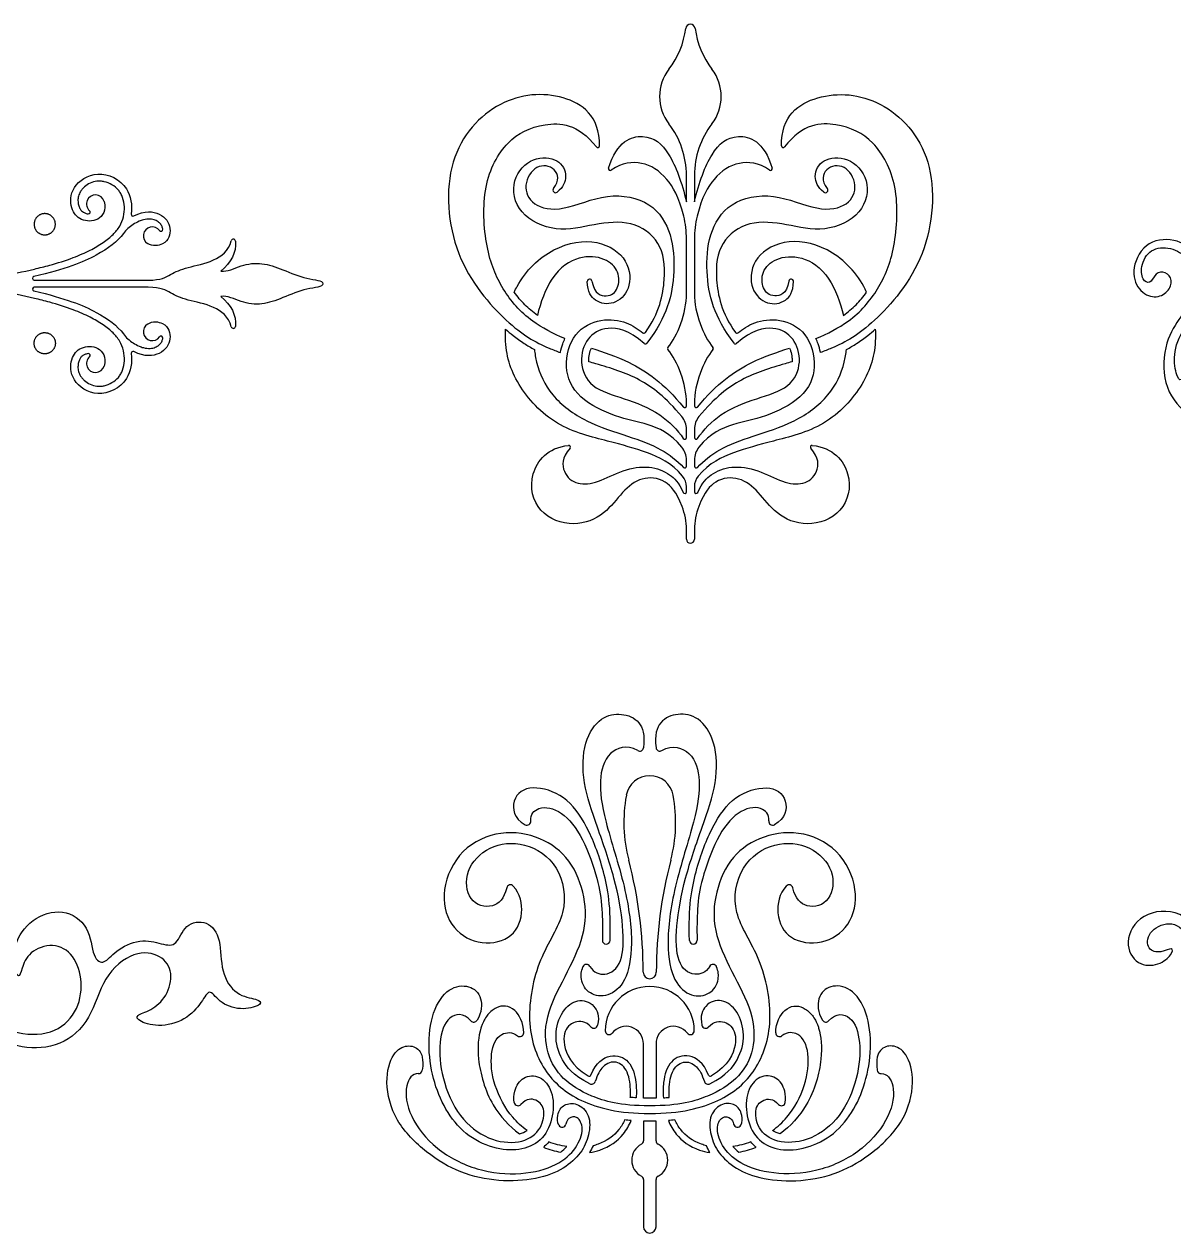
# Model space of a CAD drawing. Extents: x -103 to 101, y -110 to 99.
# Drawn here: x -6.83 to 36.01, y 4.17 to 49.3 of the extents above; entities that cross this region are included whole.
import ezdxf

# ---------------------------------------------------------------- set-up
doc = ezdxf.new("R2010")
doc.units = 0
doc.header["$MEASUREMENT"] = 0
doc.layers.add('LAYER_03', color=5, linetype='CONTINUOUS')

msp = doc.modelspace()

# ---------------------------------------------------------------- linework, layer by layer
at = {"layer": 'LAYER_03'}
for p, q in [((17.849, 42.679), (17.849, 43.672)), ((18.147, 43.672), (18.147, 42.679)), ((17.849, 39.269), (17.849, 41.299)), ((18.147, 41.299), (18.147, 39.269)), ((-6.458, 39.768), (-2.21, 39.768)), ((-2.21, 39.5), (-6.458, 39.5)), ((17.849, 35.08), (17.849, 35.174)), ((18.147, 35.174), (18.147, 35.08)), ((17.849, 33.907), (17.849, 34.217)), ((18.147, 34.217), (18.147, 33.907)), ((17.849, 32.835), (17.849, 33.062)), ((18.147, 33.062), (18.147, 32.835)), ((17.849, 31.887), (17.849, 32.069)), ((18.147, 32.069), (18.147, 31.887)), ((17.849, 30.115), (17.849, 30.477)), ((18.147, 30.477), (18.147, 30.115)), ((16.249, 9.296), (16.249, 11.317)), ((16.715, 11.317), (16.715, 9.296)), ((16.249, 8.437), (16.249, 7.706)), ((16.715, 7.706), (16.715, 8.437)), ((16.249, 6.257), (16.249, 4.499)), ((16.715, 4.499), (16.715, 6.257))]:
    msp.add_line(p, q, dxfattribs=at)
for centre, radius, start, end in [((17.998, 49.126), 0.175, 7.2427, 172.7573), ((14.696, 49.546), 3.153, 322.4634, 352.7573), ((21.3, 49.546), 3.153, 187.2427, 217.5366), ((18.518, 46.609), 1.667, 142.4634, 217.5366), ((17.478, 46.609), 1.667, 322.4634, 37.5366), ((14.696, 43.672), 3.153, 0, 37.5366), ((21.3, 43.672), 3.153, 142.4634, 180), ((14.545, 44.768), 0.0637, 217.8611, 359.6033), ((21.45, 44.768), 0.0637, 180.3967, 322.1389), ((15.01, 43.919), 0.0637, 163.119, 304.8137), ((20.986, 43.919), 0.0637, 235.1863, 16.881), ((-4.176, 42.608), 0.334, 16.1263, 229.2647), ((12.97, 43.121), 0.0956, 139.8084, 308.1738), ((23.026, 43.121), 0.0956, 231.8263, 40.2668), ((-4.438, 42.305), 0.067, 263.2671, 49.2647), ((-2.776, 42.222), 0.067, 172.5499, 296.682), ((14.231, 41.299), 3.619, 0, 13.652), ((21.765, 41.299), 3.619, 166.348, 180), ((-2.078, 40.729), 1.31, 122.0556, 143.7178), ((-2.058, 41.418), 0.334, 35.9276, 237.8789), ((-1.733, 41.653), 0.067, 215.9276, 7.3697), ((0.964, 41.216), 0.0802, 4.5404, 165.762), ((-6.458, 39.835), 0.067, 103.1621, 270), ((14.242, 39.718), 0.0874, 9.7904, 182.5337), ((21.754, 39.718), 0.0874, 357.4663, 170.2096), ((-6.458, 39.433), 0.067, 90, 256.8379), ((-2.058, 37.849), 0.334, 122.1211, 324.0724), ((0.964, 38.052), 0.0802, 194.238, 355.4596), ((-2.078, 38.539), 1.31, 216.2822, 237.9444), ((-1.733, 37.614), 0.067, 352.6303, 144.0724), ((16.268, 37.853), 0.0637, 232.7194, 324.1494), ((19.728, 37.853), 0.0637, 215.8506, 307.2806), ((-4.438, 36.963), 0.067, 310.7353, 96.7329), ((-2.776, 37.046), 0.067, 63.318, 187.4501), ((16.321, 37.456), 0.0637, 228.3456, 323.1489), ((17.207, 37.221), 0.0637, 140.5313, 219.4687), ((18.789, 37.221), 0.0637, 320.5313, 39.4687), ((19.675, 37.456), 0.0637, 216.8511, 311.6544), ((-4.176, 36.659), 0.334, 130.7353, 343.8737), ((17.785, 35.08), 0.0637, 219.1505, 0), ((18.21, 35.08), 0.0637, 180, 320.8495), ((17.116, 34.217), 0.733, 0, 39.8093), ((18.879, 34.217), 0.733, 140.1907, 180), ((17.785, 33.907), 0.0637, 213.9946, 0), ((18.21, 33.907), 0.0637, 180, 326.0054), ((13.464, 33.548), 0.0637, 318.3822, 95.7467), ((17.076, 33.062), 0.774, 360, 38.8028), ((18.92, 33.062), 0.774, 141.1972, 180), ((22.532, 33.548), 0.0637, 84.2533, 221.6178), ((17.785, 32.835), 0.0637, 223.2322, 360), ((18.21, 32.835), 0.0637, 180, 316.7678), ((17.226, 32.069), 0.623, 0, 39.5464), ((18.769, 32.069), 0.623, 140.4536, 180), ((17.785, 31.887), 0.0637, 204.1966, 360), ((18.21, 31.887), 0.0637, 180, 335.8034), ((15.482, 30.477), 2.367, 0, 21.2744), ((20.514, 30.477), 2.367, 158.7256, 180), ((17.998, 30.115), 0.149, 180, 0), ((16.105, 22.365), 0.144, 239.576, 352.8134), ((16.859, 22.365), 0.144, 187.1866, 300.424), ((16.482, 20.415), 0.888, 10.3885, 169.6115), ((21.085, 19.572), 5.567, 169.6115, 194.7077), ((11.88, 19.572), 5.567, 345.2923, 10.3885), ((11.904, 19.608), 0.144, 242.8425, 6.8629), ((21.06, 19.608), 0.144, 173.1371, 297.1575), ((-0.189, 13.988), 16.427, 0, 14.7077), ((33.153, 13.988), 16.427, 165.2923, 180), ((11.29, 17.096), 0.144, 43.1301, 167.3982), ((21.674, 17.096), 0.144, 12.6018, 136.8699), ((14.859, 15.172), 0.143, 178.3049, 357.6966), ((18.106, 15.172), 0.143, 182.3034, 1.6951), ((14.125, 14.132), 0.144, 30.0862, 157.6003), ((18.839, 14.132), 0.144, 22.3997, 149.9138), ((16.482, 13.988), 0.244, 180, 360), ((16.482, 11.795), 1.66, 90, 179.677), ((16.482, 11.795), 1.66, 0.323, 90), ((9.923, 12.272), 0.144, 221.9854, 328.1353), ((23.042, 12.272), 0.144, 211.8647, 318.0146), ((14.398, 12.043), 0.144, 220.51, 346.9809), ((14.966, 11.804), 0.144, 179.677, 322.2917), ((15.596, 11.317), 0.653, 0, 142.2917), ((17.368, 11.317), 0.653, 37.7083, 180), ((17.998, 11.804), 0.144, 217.7083, 0.323), ((18.567, 12.043), 0.144, 193.0191, 319.49), ((11.644, 11.729), 0.144, 231.72, 0.6433), ((21.32, 11.729), 0.144, 179.3567, 308.28), ((7.863, 10.353), 0.144, 266.2864, 352.8137), ((14.221, 10.18), 0.0719, 238.3012, 337.6094), ((18.743, 10.18), 0.0719, 202.3906, 301.6988), ((25.101, 10.353), 0.144, 187.1863, 273.7136), ((14.31, 9.954), 0.144, 242.5768, 342.1707), ((18.654, 9.954), 0.144, 197.8293, 297.4232), ((11.575, 9.154), 0.144, 189.4517, 318.5498), ((21.39, 9.154), 0.144, 221.4502, 350.5483), ((13.216, 8.357), 0.144, 209.4825, 346.8413), ((19.748, 8.357), 0.144, 193.1587, 330.5175), ((16.106, 7.706), 0.144, 297.4511, 360), ((16.859, 7.706), 0.144, 180, 242.5489), ((16.482, 6.982), 0.673, 117.4511, 242.5489), ((16.482, 6.982), 0.673, 297.4511, 62.5489), ((16.106, 6.257), 0.144, 360, 62.5489), ((16.859, 6.257), 0.144, 117.4511, 180), ((16.482, 4.499), 0.233, 180, 0)]:
    msp.add_arc(centre, radius, start, end, dxfattribs=at)
for points, knots in [([(14.609, 44.767), (14.617, 45.892), (13.286, 46.833), (10.85, 46.65), (8.763, 44.441), (9.037, 40.538), (11.276, 37.99), (12.311, 37.392), (13.009, 37.122), (13.15, 37.071)], [248.077824, 248.077824, 248.077824, 248.077824, 249.248303, 250.480519, 251.712736, 252.944952, 254.177169, 255.409386, 255.71557, 255.71557, 255.71557, 255.71557]), ([(21.387, 44.767), (21.379, 45.892), (22.71, 46.833), (25.146, 46.65), (27.233, 44.441), (26.959, 40.538), (24.72, 37.99), (23.685, 37.392), (22.987, 37.122), (22.845, 37.071)], [248.077824, 248.077824, 248.077824, 248.077824, 249.248302, 250.480519, 251.712736, 252.944952, 254.177169, 255.409386, 255.71557, 255.71557, 255.71557, 255.71557]), ([(13.323, 37.59), (12.883, 37.774), (11.906, 38.28), (10.953, 39.401), (10.339, 40.877), (10.202, 43.363), (11.139, 45.048), (12.424, 45.658), (13.801, 45.621), (14.495, 44.729)], [241.382634, 241.382634, 241.382634, 241.382634, 242.114224, 243.103862, 244.0935, 245.083138, 246.072776, 247.062414, 248.003608, 248.003608, 248.003608, 248.003608]), ([(22.672, 37.59), (23.113, 37.774), (24.09, 38.28), (25.043, 39.401), (25.657, 40.877), (25.794, 43.363), (24.857, 45.048), (23.572, 45.658), (22.194, 45.621), (21.501, 44.729)], [241.382634, 241.382634, 241.382634, 241.382634, 242.114224, 243.103862, 244.0935, 245.083138, 246.072776, 247.062414, 248.003608, 248.003608, 248.003608, 248.003608]), ([(14.949, 43.937), (15.257, 44.953), (16.371, 45.326), (17.227, 44.618), (17.676, 43.427), (17.849, 42.679)], [2681.781786, 2681.781786, 2681.781786, 2681.781786, 2682.616488, 2683.499419, 2684.382349, 2684.382349, 2684.382349, 2684.382349]), ([(18.147, 42.679), (18.32, 43.427), (18.769, 44.618), (19.624, 45.326), (20.739, 44.953), (21.047, 43.937)], [2691.125093, 2691.125093, 2691.125093, 2691.125093, 2692.008024, 2692.890955, 2693.725657, 2693.725657, 2693.725657, 2693.725657]), ([(16.32, 37.815), (16.843, 38.539), (17.122, 39.921), (16.936, 41.222), (15.829, 42.023), (14.415, 41.865), (13.008, 41.508), (11.512, 42.201), (11.272, 43.547), (12.124, 44.418), (13.129, 44.297), (13.438, 43.68), (13.262, 43.229), (13.029, 43.046)], [2766.628166, 2766.628166, 2766.628166, 2766.628166, 2767.262667, 2767.912564, 2768.562461, 2769.212357, 2769.862254, 2770.512151, 2771.162048, 2771.811945, 2772.461842, 2773.111739, 2773.663677, 2773.663677, 2773.663677, 2773.663677]), ([(22.967, 43.046), (22.734, 43.229), (22.558, 43.68), (22.867, 44.297), (23.872, 44.418), (24.724, 43.547), (24.484, 42.201), (22.988, 41.508), (21.58, 41.865), (20.167, 42.023), (19.059, 41.222), (18.873, 39.921), (19.153, 38.539), (19.676, 37.815)], [2714.979822, 2714.979822, 2714.979822, 2714.979822, 2715.53176, 2716.181657, 2716.831554, 2717.48145, 2718.131347, 2718.781244, 2719.431141, 2720.081038, 2720.730935, 2721.380832, 2722.015333, 2722.015333, 2722.015333, 2722.015333]), ([(12.897, 43.183), (13.138, 43.468), (12.99, 44.016), (12.224, 44.109), (11.732, 43.308), (12.062, 42.525), (13.188, 42.283), (14.904, 43.078), (16.607, 42.72), (17.35, 41.486), (17.419, 40.065), (17.232, 38.808), (16.749, 37.921), (16.372, 37.418)], [2773.795875, 2773.795875, 2773.795875, 2773.795875, 2774.333269, 2774.938144, 2775.54302, 2776.147895, 2776.75277, 2777.357645, 2777.962521, 2778.567396, 2779.172271, 2779.777146, 2780.360539, 2780.360539, 2780.360539, 2780.360539]), ([(17.747, 42.154), (17.57, 42.883), (17.078, 43.687), (16.277, 44.22), (15.457, 44.152), (15.047, 43.867)], [2679.728394, 2679.728394, 2679.728394, 2679.728394, 2680.332009, 2681.058639, 2681.707595, 2681.707595, 2681.707595, 2681.707595]), ([(20.949, 43.867), (20.539, 44.152), (19.719, 44.22), (18.918, 43.687), (18.426, 42.883), (18.249, 42.154)], [2693.799848, 2693.799848, 2693.799848, 2693.799848, 2694.448804, 2695.175433, 2695.779049, 2695.779049, 2695.779049, 2695.779049]), ([(19.624, 37.418), (19.247, 37.921), (18.764, 38.808), (18.576, 40.065), (18.646, 41.486), (19.389, 42.72), (21.092, 43.078), (22.807, 42.283), (23.934, 42.525), (24.264, 43.308), (23.772, 44.109), (23.006, 44.016), (22.858, 43.468), (23.099, 43.183)], [2708.282841, 2708.282841, 2708.282841, 2708.282841, 2708.866244, 2709.47113, 2710.076017, 2710.680903, 2711.285789, 2711.890676, 2712.495562, 2713.100448, 2713.705335, 2714.310221, 2714.847565, 2714.847565, 2714.847565, 2714.847565]), ([(-7.741, 39.907), (-7.309, 39.99), (-6.687, 40.118), (-5.774, 40.349), (-5.178, 40.533), (-4.681, 40.734), (-4.304, 40.914), (-3.975, 41.103), (-3.693, 41.308), (-3.474, 41.502), (-3.259, 41.763), (-3.116, 42.125), (-3.082, 42.495), (-3.135, 42.791), (-3.227, 42.996), (-3.349, 43.168), (-3.552, 43.333), (-3.792, 43.427), (-3.987, 43.457), (-4.167, 43.453), (-4.377, 43.392), (-4.554, 43.275), (-4.667, 43.162), (-4.751, 43.052), (-4.815, 42.907), (-4.835, 42.732), (-4.814, 42.576), (-4.77, 42.448), (-4.705, 42.353), (-4.62, 42.288), (-4.531, 42.253), (-4.47, 42.241), (-4.446, 42.238)], [1960.60434, 1960.60434, 1960.60434, 1960.60434, 1961.194917, 1961.457829, 1961.869724, 1962.032717, 1962.177051, 1962.431153, 1962.542531, 1962.644203, 1962.824441, 1962.992433, 1963.160863, 1963.319729, 1963.392542, 1963.461839, 1963.601344, 1963.739343, 1963.804324, 1963.864805, 1963.98127, 1964.09436, 1964.147282, 1964.195477, 1964.279671, 1964.357156, 1964.429812, 1964.490497, 1964.537839, 1964.582141, 1964.633336, 1964.665589, 1964.665589, 1964.665589, 1964.665589]), ([(-3.856, 42.701), (-3.758, 42.361), (-4.063, 41.921), (-4.746, 41.967), (-5.117, 42.393), (-5.123, 43.239), (-4.141, 43.939), (-2.946, 43.396), (-2.799, 42.564), (-2.843, 42.231)], [1965.297978, 1965.297978, 1965.297978, 1965.297978, 1965.862832, 1966.460869, 1967.058907, 1967.656944, 1968.254981, 1968.853019, 1969.270043, 1969.270043, 1969.270043, 1969.270043]), ([(-1.667, 41.662), (-1.669, 41.677), (-1.679, 41.733), (-1.719, 41.828), (-1.812, 41.932), (-1.925, 41.996), (-2.038, 42.033), (-2.188, 42.053), (-2.364, 42.029), (-2.577, 41.952), (-2.701, 41.884), (-2.774, 41.839)], [1971.5454092, 1971.5454092, 1971.5454092, 1971.5454092, 1971.5665944, 1971.6218427, 1971.6808019, 1971.7525799, 1971.7939361, 1971.8397211, 1971.954663, 1972.0299205, 1972.1441801, 1972.1441801, 1972.1441801, 1972.1441801]), ([(-2.746, 42.162), (-2.336, 42.368), (-1.676, 42.296), (-1.298, 41.709), (-1.499, 41.081), (-2.044, 41.016), (-2.235, 41.136)], [1969.335039, 1969.335039, 1969.335039, 1969.335039, 1969.743987, 1970.191835, 1970.639683, 1970.939349, 1970.939349, 1970.939349, 1970.939349]), ([(-3.134, 41.504), (-3.358, 41.2), (-4.09, 40.65), (-5.29, 40.177), (-6.473, 39.9)], [1972.3660742, 1972.3660742, 1972.3660742, 1972.3660742, 1972.8202724, 1973.337229, 1973.337229, 1973.337229, 1973.337229]), ([(-2.21, 39.768), (-1.716, 39.768), (-1.402, 39.983), (-0.793, 40.259), (0.222, 40.425), (0.789, 40.855), (0.886, 41.235)], [1975.327225, 1975.327225, 1975.327225, 1975.327225, 1975.754601, 1976.181977, 1976.609353, 1976.998364, 1976.998364, 1976.998364, 1976.998364]), ([(11.433, 39.319), (11.466, 39.391), (11.798, 40.068), (12.873, 41.094), (14.606, 41.339), (15.752, 40.538), (15.79, 39.369), (15.139, 38.818), (14.444, 38.922), (14.172, 39.318), (14.154, 39.714)], [174.366088, 174.366088, 174.366088, 174.366088, 174.454067, 175.211503, 175.96894, 176.726377, 177.483813, 178.24125, 178.998687, 179.638938, 179.638938, 179.638938, 179.638938]), ([(24.562, 39.319), (24.53, 39.391), (24.198, 40.068), (23.122, 41.094), (21.39, 41.339), (20.244, 40.538), (20.206, 39.369), (20.857, 38.818), (21.552, 38.922), (21.824, 39.318), (21.841, 39.714)], [174.366088, 174.366088, 174.366088, 174.366088, 174.454067, 175.211503, 175.96894, 176.726377, 177.483813, 178.24125, 178.998687, 179.638938, 179.638938, 179.638938, 179.638938]), ([(40.577, 36.733), (40.35, 36.733), (39.993, 37.13), (39.416, 37.751), (38.24, 38.222), (37.058, 37.902), (36.408, 36.838), (36.343, 35.966), (36.148, 36.07), (35.967, 36.847), (36.213, 37.844), (37.289, 38.978), (37.934, 39.502), (38.096, 40.358), (37.934, 40.905), (37.729, 40.849), (37.66, 40.444), (37.067, 40.221), (36.863, 40.741), (36.235, 41.31), (34.993, 41.31), (34.393, 40.198), (34.668, 39.352), (35.305, 39.053), (35.825, 39.318), (35.981, 39.783), (35.722, 40.101), (35.309, 40.049), (35.194, 39.664), (34.906, 39.666), (34.73, 40.152), (35.04, 40.914), (35.805, 41.046), (36.513, 40.683), (36.798, 39.982), (36.821, 39.223), (36.284, 38.412), (35.681, 37.555), (35.536, 35.858), (36.464, 34.703), (37.486, 34.354), (38.487, 34.652), (38.816, 35.56), (38.596, 36.333), (37.997, 36.585), (37.462, 36.343), (37.369, 35.812), (37.638, 35.516), (38.067, 35.546), (38.216, 35.803), (38.447, 35.572), (38.216, 35.043), (37.659, 34.798), (36.83, 35.056), (36.588, 35.811), (36.817, 36.888), (37.377, 37.644), (38.443, 37.836), (39.333, 37.365), (39.882, 36.741), (40.27, 36.301), (40.191, 36.006)], [351.979126, 351.979126, 351.979126, 351.979126, 352.280183, 352.581241, 352.882299, 353.183357, 353.484415, 353.785473, 354.086531, 354.387589, 354.688647, 354.989705, 355.290763, 355.591821, 355.892879, 356.193937, 356.494994, 356.796052, 357.09711, 357.398168, 357.699226, 358.000284, 358.301342, 358.6024, 358.903458, 359.204516, 359.505574, 359.806632, 360.10769, 360.408748, 360.709806, 361.010864, 361.311921, 361.612979, 361.914037, 362.215095, 362.516153, 362.817211, 363.118269, 363.419327, 363.720385, 364.021443, 364.322501, 364.623559, 364.924617, 365.225675, 365.526733, 365.827791, 366.128848, 366.429906, 366.730964, 367.032022, 367.33308, 367.634138, 367.935196, 368.236254, 368.537312, 368.83837, 369.139428, 369.440486, 369.724778, 369.724778, 369.724778, 369.724778]), ([(14.328, 39.733), (14.413, 39.239), (14.953, 39.088), (15.326, 39.427), (15.373, 40.082), (14.852, 40.612), (13.868, 40.713), (12.833, 40.075), (12.407, 38.931), (12.293, 38.454)], [179.763003, 179.763003, 179.763003, 179.763003, 180.300296, 180.897855, 181.495413, 182.092972, 182.690531, 183.28809, 183.773039, 183.773039, 183.773039, 183.773039]), ([(21.668, 39.733), (21.583, 39.239), (21.043, 39.088), (20.67, 39.427), (20.623, 40.082), (21.144, 40.612), (22.128, 40.713), (23.163, 40.075), (23.589, 38.931), (23.703, 38.454)], [169.779518, 169.779518, 169.779518, 169.779518, 170.31681, 170.914369, 171.511928, 172.109487, 172.707046, 173.304604, 173.789554, 173.789554, 173.789554, 173.789554]), ([(-4.446, 37.03), (-4.47, 37.027), (-4.531, 37.015), (-4.62, 36.98), (-4.705, 36.914), (-4.77, 36.82), (-4.814, 36.692), (-4.835, 36.535), (-4.815, 36.36), (-4.751, 36.216), (-4.667, 36.106), (-4.554, 35.992), (-4.377, 35.876), (-4.167, 35.814), (-3.987, 35.811), (-3.792, 35.84), (-3.552, 35.935), (-3.349, 36.1), (-3.227, 36.271), (-3.135, 36.476), (-3.082, 36.772), (-3.116, 37.143), (-3.259, 37.505), (-3.474, 37.766), (-3.693, 37.96), (-3.975, 38.164), (-4.304, 38.353), (-4.681, 38.534), (-5.178, 38.735), (-5.774, 38.919), (-6.687, 39.15), (-7.309, 39.277), (-7.741, 39.361)], [1994.45775, 1994.45775, 1994.45775, 1994.45775, 1994.490004, 1994.541198, 1994.5855, 1994.632842, 1994.693528, 1994.766183, 1994.843668, 1994.927863, 1994.976058, 1995.02898, 1995.142069, 1995.258534, 1995.319015, 1995.383997, 1995.521996, 1995.6615, 1995.730797, 1995.80361, 1995.962476, 1996.130906, 1996.298898, 1996.479136, 1996.580808, 1996.692187, 1996.946288, 1997.090622, 1997.253615, 1997.66551, 1997.928422, 1998.518999, 1998.518999, 1998.518999, 1998.518999]), ([(-6.473, 39.368), (-5.29, 39.091), (-4.09, 38.618), (-3.358, 38.068), (-3.134, 37.763)], [1985.7861104, 1985.7861104, 1985.7861104, 1985.7861104, 1986.3030671, 1986.7572653, 1986.7572653, 1986.7572653, 1986.7572653]), ([(0.886, 38.032), (0.789, 38.412), (0.222, 38.842), (-0.793, 39.008), (-1.402, 39.284), (-1.716, 39.5), (-2.21, 39.5)], [1982.124976, 1982.124976, 1982.124976, 1982.124976, 1982.513986, 1982.941363, 1983.368739, 1983.796115, 1983.796115, 1983.796115, 1983.796115]), ([(12.293, 38.454), (12.127, 38.573), (11.814, 38.839), (11.552, 39.153), (11.433, 39.319)], [173.7895536, 173.7895536, 173.7895536, 173.7895536, 174.0783695, 174.3660876, 174.3660876, 174.3660876, 174.3660876]), ([(23.703, 38.454), (23.869, 38.573), (24.182, 38.839), (24.444, 39.153), (24.562, 39.319)], [173.7895536, 173.7895536, 173.7895536, 173.7895536, 174.0783695, 174.3660876, 174.3660876, 174.3660876, 174.3660876]), ([(-2.235, 38.132), (-2.044, 38.252), (-1.499, 38.186), (-1.298, 37.559), (-1.676, 36.972), (-2.336, 36.899), (-2.746, 37.105)], [1988.18399, 1988.18399, 1988.18399, 1988.18399, 1988.483656, 1988.931504, 1989.379352, 1989.788301, 1989.788301, 1989.788301, 1989.788301]), ([(17.707, 32.466), (17.29, 32.97), (16.304, 33.394), (15.039, 33.753), (12.937, 34.253), (11.445, 35.883), (11.091, 37.075), (11.102, 37.825), (11.108, 37.937)], [2753.722255, 2753.722255, 2753.722255, 2753.722255, 2754.401044, 2755.15848, 2755.915917, 2756.673354, 2757.43079, 2757.561533, 2757.561533, 2757.561533, 2757.561533]), ([(11.108, 37.937), (11.199, 37.857), (11.422, 37.67), (11.778, 37.414), (12.053, 37.255), (12.183, 37.188)], [2757.5615333, 2757.5615333, 2757.5615333, 2757.5615333, 2757.7313772, 2757.9732181, 2758.1793699, 2758.1793699, 2758.1793699, 2758.1793699]), ([(17.678, 33.547), (17.251, 34.078), (16.309, 34.458), (15.284, 34.624), (13.745, 35.354), (13.233, 36.507), (13.617, 37.879), (14.677, 38.37), (15.63, 38.24), (16.047, 37.94), (16.229, 37.802)], [2761.729076, 2761.729076, 2761.729076, 2761.729076, 2762.277871, 2762.900229, 2763.522588, 2764.144946, 2764.767304, 2765.389662, 2766.012021, 2766.580294, 2766.580294, 2766.580294, 2766.580294]), ([(16.279, 37.409), (15.696, 37.928), (14.822, 38.073), (14.116, 37.651), (13.822, 36.729), (14.231, 35.736), (15.505, 35.376), (16.835, 34.885), (17.516, 34.192), (17.733, 33.872)], [2780.410178, 2780.410178, 2780.410178, 2780.410178, 2780.978747, 2781.563839, 2782.148931, 2782.734022, 2783.319114, 2783.904205, 2784.392925, 2784.392925, 2784.392925, 2784.392925]), ([(18.263, 33.872), (18.48, 34.192), (19.16, 34.885), (20.491, 35.376), (21.765, 35.736), (22.174, 36.729), (21.879, 37.651), (21.174, 38.073), (20.3, 37.928), (19.717, 37.409)], [2704.250455, 2704.250455, 2704.250455, 2704.250455, 2704.739175, 2705.324266, 2705.909358, 2706.494449, 2707.07954, 2707.664632, 2708.233202, 2708.233202, 2708.233202, 2708.233202]), ([(24.888, 37.937), (24.894, 37.825), (24.905, 37.075), (24.551, 35.883), (23.059, 34.253), (20.957, 33.753), (19.691, 33.394), (18.705, 32.97), (18.289, 32.466)], [2731.081966, 2731.081966, 2731.081966, 2731.081966, 2731.212709, 2731.970145, 2732.727582, 2733.485019, 2734.242455, 2734.921244, 2734.921244, 2734.921244, 2734.921244]), ([(19.767, 37.802), (19.949, 37.94), (20.365, 38.24), (21.319, 38.37), (22.379, 37.879), (22.763, 36.507), (22.251, 35.354), (20.712, 34.624), (19.687, 34.458), (18.744, 34.078), (18.317, 33.547)], [2722.063205, 2722.063205, 2722.063205, 2722.063205, 2722.631478, 2723.253836, 2723.876195, 2724.498553, 2725.120911, 2725.743269, 2726.365628, 2726.914423, 2726.914423, 2726.914423, 2726.914423]), ([(23.813, 37.188), (23.943, 37.255), (24.218, 37.414), (24.574, 37.67), (24.797, 37.857), (24.888, 37.937)], [2730.4641289, 2730.4641289, 2730.4641289, 2730.4641289, 2730.6702808, 2730.9121216, 2731.0819656, 2731.0819656, 2731.0819656, 2731.0819656]), ([(-2.774, 37.428), (-2.701, 37.383), (-2.577, 37.315), (-2.364, 37.238), (-2.188, 37.214), (-2.038, 37.235), (-1.925, 37.272), (-1.812, 37.335), (-1.719, 37.44), (-1.679, 37.534), (-1.669, 37.59), (-1.667, 37.606)], [1986.9791593, 1986.9791593, 1986.9791593, 1986.9791593, 1987.0934189, 1987.1686764, 1987.2836183, 1987.3294034, 1987.3707595, 1987.4425375, 1987.5014968, 1987.556745, 1987.5779302, 1987.5779302, 1987.5779302, 1987.5779302]), ([(13.15, 37.071), (13.151, 37.076), (13.174, 37.185), (13.223, 37.361), (13.292, 37.526), (13.323, 37.59)], [255.7155704, 255.7155704, 255.7155704, 255.7155704, 255.7225218, 255.8726794, 255.9739309, 255.9739309, 255.9739309, 255.9739309]), ([(22.845, 37.071), (22.844, 37.076), (22.822, 37.185), (22.773, 37.361), (22.704, 37.526), (22.672, 37.59)], [255.7155704, 255.7155704, 255.7155704, 255.7155704, 255.7225218, 255.8726794, 255.9739309, 255.9739309, 255.9739309, 255.9739309]), ([(-2.843, 37.037), (-2.799, 36.703), (-2.946, 35.871), (-4.141, 35.328), (-5.123, 36.029), (-5.117, 36.875), (-4.746, 37.3), (-4.063, 37.347), (-3.758, 36.907), (-3.856, 36.567)], [1989.853296, 1989.853296, 1989.853296, 1989.853296, 1990.270321, 1990.868358, 1991.466395, 1992.064433, 1992.66247, 1993.260507, 1993.825361, 1993.825361, 1993.825361, 1993.825361]), ([(12.183, 37.188), (12.199, 37.024), (12.306, 36.437), (12.743, 35.448), (14.088, 34.439), (15.73, 33.948), (16.882, 33.529), (17.498, 33.048), (17.739, 32.792)], [2758.17937, 2758.17937, 2758.17937, 2758.17937, 2758.397585, 2758.995144, 2759.592703, 2760.190262, 2760.787821, 2761.304275, 2761.304275, 2761.304275, 2761.304275]), ([(14.212, 36.727), (14.209, 36.78), (14.21, 36.917), (14.246, 37.088), (14.29, 37.201), (14.305, 37.235)], [2787.3942392, 2787.3942392, 2787.3942392, 2787.3942392, 2787.4686957, 2787.5871327, 2787.6396747, 2787.6396747, 2787.6396747, 2787.6396747]), ([(14.305, 37.235), (14.759, 37.086), (15.835, 36.735), (17.019, 35.921), (17.736, 35.04)], [2787.639675, 2787.639675, 2787.639675, 2787.639675, 2788.357963, 2789.298315, 2789.298315, 2789.298315, 2789.298315]), ([(18.257, 32.792), (18.498, 33.048), (19.114, 33.529), (20.266, 33.948), (21.908, 34.439), (23.253, 35.448), (23.689, 36.437), (23.797, 37.024), (23.813, 37.188)], [2727.339223, 2727.339223, 2727.339223, 2727.339223, 2727.855678, 2728.453237, 2729.050796, 2729.648355, 2730.245914, 2730.464129, 2730.464129, 2730.464129, 2730.464129]), ([(18.26, 35.04), (18.977, 35.921), (20.161, 36.735), (21.237, 37.086), (21.69, 37.235)], [2699.345065, 2699.345065, 2699.345065, 2699.345065, 2700.285416, 2701.003705, 2701.003705, 2701.003705, 2701.003705]), ([(21.69, 37.235), (21.706, 37.201), (21.75, 37.088), (21.786, 36.917), (21.787, 36.78), (21.784, 36.727)], [2701.003705, 2701.003705, 2701.003705, 2701.003705, 2701.056247, 2701.174684, 2701.2491405, 2701.2491405, 2701.2491405, 2701.2491405]), ([(17.679, 34.686), (17.081, 35.404), (16.047, 36.196), (14.962, 36.506), (14.298, 36.702), (14.212, 36.727)], [2784.854633, 2784.854633, 2784.854633, 2784.854633, 2785.981889, 2787.214106, 2787.394239, 2787.394239, 2787.394239, 2787.394239]), ([(21.784, 36.727), (21.698, 36.702), (21.034, 36.506), (19.949, 36.196), (18.915, 35.404), (18.317, 34.686)], [2701.24914, 2701.24914, 2701.24914, 2701.24914, 2701.429274, 2702.66149, 2703.788747, 2703.788747, 2703.788747, 2703.788747]), ([(17.688, 31.336), (17.473, 31.887), (17.025, 32.388), (16.17, 32.464), (15.445, 31.904), (14.856, 31.042), (13.681, 30.514), (12.252, 31.04), (11.874, 32.503), (12.663, 33.531), (13.457, 33.611)], [2745.015686, 2745.015686, 2745.015686, 2745.015686, 2745.551969, 2746.219953, 2746.887938, 2747.555922, 2748.223907, 2748.891892, 2749.559876, 2750.185502, 2750.185502, 2750.185502, 2750.185502]), ([(13.511, 33.505), (13.198, 33.153), (13.224, 32.536), (13.777, 32.124), (14.541, 32.2), (15.469, 32.728), (16.501, 32.872), (17.202, 32.584), (17.56, 32.233), (17.727, 31.86)], [2750.257426, 2750.257426, 2750.257426, 2750.257426, 2750.673762, 2751.135046, 2751.596331, 2752.057615, 2752.5189, 2752.980184, 2753.3524, 2753.3524, 2753.3524, 2753.3524]), ([(18.269, 31.86), (18.436, 32.233), (18.794, 32.584), (19.495, 32.872), (20.527, 32.728), (21.455, 32.2), (22.219, 32.124), (22.771, 32.536), (22.798, 33.153), (22.485, 33.505)], [2735.291099, 2735.291099, 2735.291099, 2735.291099, 2735.663314, 2736.124599, 2736.585883, 2737.047168, 2737.508452, 2737.969737, 2738.386073, 2738.386073, 2738.386073, 2738.386073]), ([(22.539, 33.611), (23.333, 33.531), (24.122, 32.503), (23.744, 31.04), (22.315, 30.514), (21.14, 31.042), (20.55, 31.904), (19.826, 32.464), (18.971, 32.388), (18.523, 31.887), (18.308, 31.336)], [2738.457997, 2738.457997, 2738.457997, 2738.457997, 2739.083622, 2739.751607, 2740.419592, 2741.087576, 2741.755561, 2742.423546, 2743.09153, 2743.627813, 2743.627813, 2743.627813, 2743.627813]), ([(14.249, 14.204), (14.389, 13.964), (14.892, 13.802), (15.487, 14.276), (15.531, 15.635), (15.21, 17.463), (14.509, 19.451), (13.947, 21.039), (13.999, 22.626), (14.666, 23.542), (15.437, 23.647), (16.114, 23.404), (16.308, 22.829), (16.248, 22.347)], [169.058384, 169.058384, 169.058384, 169.058384, 169.496507, 170.061583, 170.62666, 171.191737, 171.756814, 172.321891, 172.886967, 173.452044, 174.017121, 174.582198, 175.073578, 175.073578, 175.073578, 175.073578]), ([(18.715, 14.204), (18.576, 13.964), (18.072, 13.802), (17.477, 14.276), (17.433, 15.635), (17.755, 17.463), (18.455, 19.451), (19.018, 21.039), (18.965, 22.626), (18.298, 23.542), (17.528, 23.647), (16.85, 23.404), (16.656, 22.829), (16.717, 22.347)], [169.083613, 169.083613, 169.083613, 169.083613, 169.521735, 170.086812, 170.651889, 171.216966, 171.782043, 172.347119, 172.912196, 173.477273, 174.04235, 174.607427, 175.098807, 175.098807, 175.098807, 175.098807]), ([(16.032, 22.241), (15.618, 22.484), (14.839, 22.193), (14.574, 21.159), (14.73, 19.802), (15.629, 17.093), (15.888, 14.937), (15.609, 13.579), (14.93, 13.04), (14.21, 13.133), (13.89, 13.632), (13.925, 14.025), (13.992, 14.187)], [175.19216, 175.19216, 175.19216, 175.19216, 175.690062, 176.258079, 176.826095, 177.394112, 177.962128, 178.530145, 179.098161, 179.666177, 180.234194, 180.601336, 180.601336, 180.601336, 180.601336]), ([(16.932, 22.241), (17.346, 22.484), (18.126, 22.193), (18.391, 21.159), (18.234, 19.802), (17.336, 17.093), (17.076, 14.937), (17.356, 13.579), (18.034, 13.04), (18.754, 13.133), (19.075, 13.632), (19.039, 14.025), (18.972, 14.187)], [175.217389, 175.217389, 175.217389, 175.217389, 175.715291, 176.283307, 176.851324, 177.41934, 177.987357, 178.555373, 179.12339, 179.691406, 180.259423, 180.626565, 180.626565, 180.626565, 180.626565]), ([(15.001, 15.166), (15.051, 16.415), (14.768, 17.904), (14.156, 19.477), (13.35, 20.598), (12.056, 20.996), (11.298, 20.539), (11.403, 19.703), (11.839, 19.48)], [109.749635, 109.749635, 109.749635, 109.749635, 110.385662, 111.091476, 111.79729, 112.503104, 113.208918, 113.801198, 113.801198, 113.801198, 113.801198]), ([(17.963, 15.166), (17.913, 16.415), (18.196, 17.904), (18.808, 19.477), (19.614, 20.598), (20.908, 20.996), (21.667, 20.539), (21.561, 19.703), (21.126, 19.48)], [109.749635, 109.749635, 109.749635, 109.749635, 110.385662, 111.091476, 111.79729, 112.503104, 113.208918, 113.801198, 113.801198, 113.801198, 113.801198]), ([(12.047, 19.625), (12.018, 19.863), (12.362, 20.214), (13.206, 20.035), (14.012, 19.034), (14.581, 17.353), (14.708, 16.533), (14.729, 15.618), (14.716, 15.176)], [113.931072, 113.931072, 113.931072, 113.931072, 114.337969, 114.874994, 115.412019, 115.949044, 116.486068, 116.879945, 116.879945, 116.879945, 116.879945]), ([(20.917, 19.625), (20.946, 19.863), (20.602, 20.214), (19.759, 20.035), (18.953, 19.034), (18.383, 17.353), (18.256, 16.533), (18.235, 15.618), (18.248, 15.176)], [113.931072, 113.931072, 113.931072, 113.931072, 114.337969, 114.874994, 115.412019, 115.949044, 116.486068, 116.879945, 116.879945, 116.879945, 116.879945]), ([(16.482, 9.006), (15.367, 9.006), (14.197, 9.357), (13.206, 9.983), (12.609, 10.898), (12.534, 12.306), (13.325, 13.815), (14.107, 15.374), (14.122, 16.783), (13.557, 18.223), (12.458, 19.051), (10.937, 19.318), (9.402, 18.629), (8.655, 17.033), (8.982, 15.666), (10.052, 14.967), (11.325, 15.16), (11.813, 16.054), (11.661, 16.911), (11.395, 17.194)], [669.39472, 669.39472, 669.39472, 669.39472, 670.019094, 670.643469, 671.267844, 671.892219, 672.516593, 673.140968, 673.765343, 674.389718, 675.014092, 675.638467, 676.262842, 676.887217, 677.511592, 678.135966, 678.760341, 679.384716, 679.895331, 679.895331, 679.895331, 679.895331]), ([(21.569, 17.194), (21.303, 16.911), (21.152, 16.054), (21.639, 15.16), (22.912, 14.967), (23.982, 15.666), (24.309, 17.033), (23.563, 18.629), (22.027, 19.318), (20.506, 19.051), (19.407, 18.223), (18.842, 16.783), (18.857, 15.374), (19.64, 13.815), (20.431, 12.306), (20.355, 10.898), (19.759, 9.983), (18.767, 9.357), (17.597, 9.006), (16.482, 9.006)], [658.894109, 658.894109, 658.894109, 658.894109, 659.404723, 660.029098, 660.653473, 661.277848, 661.902223, 662.526597, 663.150972, 663.775347, 664.399722, 665.024096, 665.648471, 666.272846, 666.897221, 667.521595, 668.14597, 668.770345, 669.39472, 669.39472, 669.39472, 669.39472]), ([(11.15, 17.127), (11.059, 16.722), (10.612, 16.304), (9.693, 16.568), (9.55, 17.797), (10.456, 18.727), (11.823, 18.898), (13.159, 18.016), (13.488, 16.173), (12.294, 14.58), (11.819, 12.104), (12.459, 10.249), (13.773, 9.116), (15.331, 8.722), (16.482, 8.722)], [641.774337, 641.774337, 641.774337, 641.774337, 642.382182, 643.09918, 643.816178, 644.533175, 645.250173, 645.967171, 646.684168, 647.401166, 648.118163, 648.835161, 649.552159, 650.269156, 650.269156, 650.269156, 650.269156]), ([(16.482, 8.722), (17.634, 8.722), (19.191, 9.116), (20.506, 10.249), (21.146, 12.104), (20.671, 14.58), (19.476, 16.173), (19.806, 18.016), (21.141, 18.898), (22.508, 18.727), (23.415, 17.797), (23.271, 16.568), (22.353, 16.304), (21.905, 16.722), (21.814, 17.127)], [650.269156, 650.269156, 650.269156, 650.269156, 650.986154, 651.703152, 652.420149, 653.137147, 653.854144, 654.571142, 655.28814, 656.005137, 656.722135, 657.439133, 658.15613, 658.763975, 658.763975, 658.763975, 658.763975]), ([(11.433, 9.131), (11.409, 9.273), (11.438, 9.662), (11.736, 10.12), (12.409, 10.17), (12.884, 9.577), (12.92, 8.626), (12.541, 7.732), (11.741, 7.33), (10.79, 7.362), (9.705, 7.821), (8.916, 8.716), (8.423, 9.84), (8.196, 11.156), (8.345, 12.54), (8.986, 13.459), (9.783, 13.526), (10.241, 13.109), (10.235, 12.502), (10.045, 12.196)], [166.05572, 166.05572, 166.05572, 166.05572, 166.300418, 166.713461, 167.126504, 167.539547, 167.95259, 168.365633, 168.778676, 169.191719, 169.604762, 170.017805, 170.430848, 170.843891, 171.256934, 171.669976, 172.083019, 172.496062, 172.847303, 172.847303, 172.847303, 172.847303]), ([(21.531, 9.131), (21.555, 9.273), (21.526, 9.662), (21.228, 10.12), (20.555, 10.17), (20.08, 9.577), (20.044, 8.626), (20.423, 7.732), (21.223, 7.33), (22.174, 7.362), (23.26, 7.821), (24.048, 8.716), (24.542, 9.84), (24.768, 11.156), (24.62, 12.54), (23.979, 13.459), (23.181, 13.526), (22.723, 13.109), (22.729, 12.502), (22.92, 12.196)], [166.060429, 166.060429, 166.060429, 166.060429, 166.305127, 166.71817, 167.131213, 167.544256, 167.957299, 168.370342, 168.783385, 169.196428, 169.609471, 170.022514, 170.435557, 170.8486, 171.261642, 171.674685, 172.087728, 172.500771, 172.852012, 172.852012, 172.852012, 172.852012]), ([(11.788, 11.731), (11.783, 12.112), (11.418, 12.761), (10.857, 12.761), (10.547, 12.522), (10.453, 12.409)], [77.809363, 77.809363, 77.809363, 77.809363, 78.213899, 78.732155, 79.007295, 79.007295, 79.007295, 79.007295]), ([(14.244, 9.826), (13.606, 10.157), (13.142, 10.748), (12.897, 11.644), (13.192, 12.584), (13.793, 13.021), (14.401, 12.849), (14.617, 12.352), (14.538, 12.011)], [144.014541, 144.014541, 144.014541, 144.014541, 144.419291, 144.855271, 145.29125, 145.72723, 146.163209, 146.502798, 146.502798, 146.502798, 146.502798]), ([(18.721, 9.826), (19.359, 10.157), (19.822, 10.748), (20.067, 11.644), (19.772, 12.584), (19.171, 13.021), (18.563, 12.849), (18.348, 12.352), (18.427, 12.011)], [144.014541, 144.014541, 144.014541, 144.014541, 144.419291, 144.855271, 145.29125, 145.72723, 146.163209, 146.502798, 146.502798, 146.502798, 146.502798]), ([(21.177, 11.731), (21.181, 12.112), (21.547, 12.761), (22.108, 12.761), (22.417, 12.522), (22.512, 12.409)], [77.809363, 77.809363, 77.809363, 77.809363, 78.213899, 78.732155, 79.007295, 79.007295, 79.007295, 79.007295]), ([(9.816, 12.176), (9.534, 12.489), (8.902, 12.381), (8.602, 11.427), (8.695, 10.053), (9.352, 8.535), (10.456, 7.702), (11.66, 7.565), (12.443, 8.05), (12.604, 8.878), (12.333, 9.249), (11.893, 9.297), (11.683, 9.059)], [172.958463, 172.958463, 172.958463, 172.958463, 173.367457, 173.830519, 174.29358, 174.756641, 175.219703, 175.682764, 176.145825, 176.608887, 177.071948, 177.447802, 177.447802, 177.447802, 177.447802]), ([(10.453, 12.409), (10.369, 12.309), (10.275, 12.149), (10.203, 11.948), (10.189, 11.901)], [79.0072952, 79.0072952, 79.0072952, 79.0072952, 79.2504104, 79.3201147, 79.3201147, 79.3201147, 79.3201147]), ([(23.149, 12.176), (23.43, 12.489), (24.063, 12.381), (24.363, 11.427), (24.27, 10.053), (23.612, 8.535), (22.508, 7.702), (21.304, 7.565), (20.522, 8.05), (20.361, 8.878), (20.631, 9.249), (21.071, 9.297), (21.282, 9.059)], [172.963172, 172.963172, 172.963172, 172.963172, 173.372166, 173.835227, 174.298289, 174.76135, 175.224412, 175.687473, 176.150534, 176.613596, 177.076657, 177.452511, 177.452511, 177.452511, 177.452511]), ([(22.512, 12.409), (22.595, 12.309), (22.69, 12.149), (22.761, 11.948), (22.776, 11.901)], [79.0072952, 79.0072952, 79.0072952, 79.0072952, 79.2504104, 79.3201147, 79.3201147, 79.3201147, 79.3201147]), ([(10.189, 11.901), (10.095, 11.598), (10.006, 10.764), (10.485, 9.044), (11.247, 8.249), (11.623, 7.969)], [79.320115, 79.320115, 79.320115, 79.320115, 79.768666, 80.286922, 80.712046, 80.712046, 80.712046, 80.712046]), ([(11.908, 8.09), (11.717, 8.227), (11.229, 8.668), (10.623, 9.777), (10.512, 11.017), (10.837, 11.738), (11.355, 11.774), (11.555, 11.617)], [80.841753, 80.841753, 80.841753, 80.841753, 81.068586, 81.460384, 81.852181, 82.243978, 82.535283, 82.535283, 82.535283, 82.535283]), ([(14.288, 11.95), (14.203, 12.049), (13.911, 12.217), (13.396, 12.056), (13.175, 11.383), (13.539, 10.516), (14.183, 10.119)], [138.941544, 138.941544, 138.941544, 138.941544, 139.172954, 139.56446, 139.955966, 140.333441, 140.333441, 140.333441, 140.333441]), ([(18.676, 11.95), (18.761, 12.049), (19.054, 12.217), (19.568, 12.056), (19.789, 11.383), (19.425, 10.516), (18.781, 10.119)], [138.941544, 138.941544, 138.941544, 138.941544, 139.172954, 139.56446, 139.955966, 140.333441, 140.333441, 140.333441, 140.333441]), ([(21.057, 8.09), (21.247, 8.227), (21.736, 8.668), (22.341, 9.777), (22.452, 11.017), (22.128, 11.738), (21.609, 11.774), (21.409, 11.617)], [80.841753, 80.841753, 80.841753, 80.841753, 81.068586, 81.460384, 81.852181, 82.243978, 82.535283, 82.535283, 82.535283, 82.535283]), ([(22.776, 11.901), (22.87, 11.598), (22.958, 10.764), (22.479, 9.044), (21.717, 8.249), (21.342, 7.969)], [79.320115, 79.320115, 79.320115, 79.320115, 79.768666, 80.286922, 80.712046, 80.712046, 80.712046, 80.712046]), ([(13.091, 8.286), (13.024, 8.405), (13.04, 8.76), (13.271, 9.083), (13.764, 9.14), (14.282, 8.701), (14.239, 7.899), (13.947, 7.25), (13.313, 6.653), (12.294, 6.251), (10.86, 6.16), (9.405, 6.48), (8.161, 7.218), (6.944, 8.422), (6.573, 9.944), (6.899, 11.041), (7.46, 11.305), (7.906, 11.156), (8.06, 10.765), (8.006, 10.335)], [169.067781, 169.067781, 169.067781, 169.067781, 169.318701, 169.731459, 170.144218, 170.556976, 170.969734, 171.382493, 171.795251, 172.20801, 172.620768, 173.033526, 173.446285, 173.859043, 174.271802, 174.68456, 175.097318, 175.510077, 175.88039, 175.88039, 175.88039, 175.88039]), ([(14.287, 10.152), (14.482, 10.624), (15.034, 11.001), (15.756, 10.729), (15.979, 10.033), (15.99, 9.501), (15.976, 9.307)], [140.385438, 140.385438, 140.385438, 140.385438, 140.877448, 141.395704, 141.913959, 142.205757, 142.205757, 142.205757, 142.205757]), ([(18.677, 10.152), (18.483, 10.624), (17.93, 11.001), (17.208, 10.729), (16.986, 10.033), (16.975, 9.501), (16.988, 9.307)], [140.385438, 140.385438, 140.385438, 140.385438, 140.877448, 141.395704, 141.913959, 142.205757, 142.205757, 142.205757, 142.205757]), ([(19.873, 8.286), (19.94, 8.405), (19.925, 8.76), (19.694, 9.083), (19.2, 9.14), (18.683, 8.701), (18.725, 7.899), (19.018, 7.25), (19.651, 6.653), (20.671, 6.251), (22.105, 6.16), (23.559, 6.48), (24.803, 7.218), (26.02, 8.422), (26.391, 9.944), (26.066, 11.041), (25.504, 11.305), (25.058, 11.156), (24.904, 10.765), (24.958, 10.335)], [169.090003, 169.090003, 169.090003, 169.090003, 169.340922, 169.753681, 170.166439, 170.579197, 170.991956, 171.404714, 171.817473, 172.230231, 172.642989, 173.055748, 173.468506, 173.881265, 174.294023, 174.706781, 175.11954, 175.532298, 175.902612, 175.902612, 175.902612, 175.902612]), ([(15.756, 9.323), (15.761, 9.387), (15.774, 9.691), (15.696, 10.328), (15.244, 10.734), (14.734, 10.538), (14.533, 10.179), (14.447, 9.91)], [142.298022, 142.298022, 142.298022, 142.298022, 142.404455, 142.796252, 143.18805, 143.579847, 143.910246, 143.910246, 143.910246, 143.910246]), ([(17.209, 9.323), (17.203, 9.387), (17.19, 9.691), (17.269, 10.328), (17.72, 10.734), (18.23, 10.538), (18.431, 10.179), (18.518, 9.91)], [142.298022, 142.298022, 142.298022, 142.298022, 142.404455, 142.796252, 143.18805, 143.579847, 143.910246, 143.910246, 143.910246, 143.910246]), ([(7.854, 10.209), (7.637, 10.223), (7.306, 9.767), (7.474, 8.631), (8.477, 7.348), (10.026, 6.56), (11.738, 6.397), (13.074, 6.777), (13.788, 7.425), (14.048, 8.191), (13.79, 8.653), (13.477, 8.589), (13.38, 8.427), (13.356, 8.324)], [175.971002, 175.971002, 175.971002, 175.971002, 176.34799, 176.795366, 177.242742, 177.690119, 178.137495, 178.584871, 179.032248, 179.479624, 179.927, 180.374376, 180.652129, 180.652129, 180.652129, 180.652129]), ([(25.11, 10.209), (25.327, 10.223), (25.658, 9.767), (25.491, 8.631), (24.487, 7.348), (22.938, 6.56), (21.226, 6.397), (19.89, 6.777), (19.176, 7.425), (18.916, 8.191), (19.174, 8.653), (19.487, 8.589), (19.584, 8.427), (19.608, 8.324)], [175.993223, 175.993223, 175.993223, 175.993223, 176.370211, 176.817588, 177.264964, 177.71234, 178.159716, 178.607093, 179.054469, 179.501845, 179.949222, 180.396598, 180.67435, 180.67435, 180.67435, 180.67435]), ([(16.715, 9.296), (16.636, 9.294), (16.481, 9.293), (16.326, 9.294), (16.249, 9.296)], [100.6253533, 100.6253533, 100.6253533, 100.6253533, 100.7237663, 100.8195288, 100.8195288, 100.8195288, 100.8195288]), ([(14.239, 7.264), (14.375, 7.287), (14.903, 7.422), (15.452, 7.819), (15.715, 8.277), (15.789, 8.46)], [22.2236987, 22.2236987, 22.2236987, 22.2236987, 22.3925113, 22.9107671, 23.2157126, 23.2157126, 23.2157126, 23.2157126]), ([(15.546, 8.483), (15.492, 8.359), (15.289, 8), (14.834, 7.655), (14.433, 7.538), (14.37, 7.523)], [21.4365589, 21.4365589, 21.4365589, 21.4365589, 21.6396786, 22.031476, 22.1022192, 22.1022192, 22.1022192, 22.1022192]), ([(17.175, 8.46), (17.25, 8.277), (17.512, 7.819), (18.062, 7.422), (18.589, 7.287), (18.726, 7.264)], [31.6545422, 31.6545422, 31.6545422, 31.6545422, 31.9594877, 32.4777435, 32.646556, 32.646556, 32.646556, 32.646556]), ([(18.594, 7.523), (18.531, 7.538), (18.13, 7.655), (17.675, 8), (17.473, 8.359), (17.418, 8.483)], [30.8870232, 30.8870232, 30.8870232, 30.8870232, 30.9577665, 31.3495638, 31.5526835, 31.5526835, 31.5526835, 31.5526835]), ([(12.719, 7.662), (12.671, 7.605), (12.606, 7.539), (12.535, 7.479), (12.521, 7.467)], [13.3228778, 13.3228778, 13.3228778, 13.3228778, 13.415777, 13.439209, 13.439209, 13.439209, 13.439209]), ([(13.163, 7.279), (13.241, 7.34), (13.316, 7.41), (13.383, 7.488), (13.386, 7.491)], [13.6674238, 13.6674238, 13.6674238, 13.6674238, 13.7908492, 13.7959606, 13.7959606, 13.7959606, 13.7959606]), ([(19.578, 7.491), (19.581, 7.488), (19.648, 7.41), (19.723, 7.34), (19.801, 7.279)], [6.8744185, 6.8744185, 6.8744185, 6.8744185, 6.8795299, 7.0029553, 7.0029553, 7.0029553, 7.0029553]), ([(20.444, 7.467), (20.429, 7.479), (20.358, 7.539), (20.293, 7.605), (20.245, 7.662)], [7.2311701, 7.2311701, 7.2311701, 7.2311701, 7.2546021, 7.3475013, 7.3475013, 7.3475013, 7.3475013])]:
    msp.add_open_spline(points, degree=3, knots=knots, dxfattribs=at)
for points in [[(-6.346, 41.57), (-6.626, 41.85), (-6.346, 42.13), (-6.066, 42.41), (-5.786, 42.13), (-5.507, 41.85), (-5.786, 41.57), (-6.066, 41.291), (-6.346, 41.57)], [(-6.346, 37.697), (-6.626, 37.417), (-6.346, 37.138), (-6.066, 36.858), (-5.786, 37.138), (-5.507, 37.417), (-5.786, 37.697), (-6.066, 37.977), (-6.346, 37.697)]]:
    msp.add_rational_spline(points, [1, 0.707106781187, 1, 0.707106781187, 1, 0.707106781187, 1, 0.707106781187, 1], degree=2, knots=[0, 0, 0, 0.278437, 0.278437, 0.556873, 0.556873, 0.83531, 0.83531, 1.113746, 1.113746, 1.113746], dxfattribs=at)
for points in [[(1.044, 41.222), (1.078, 40.794), (0.878, 40.419), (0.501, 40.107)], [(0.501, 40.107), (0.739, 40.069), (1.248, 40.354), (2.034, 40.439), (2.781, 40.177), (3.72, 39.768), (4.295, 39.768), (4.295, 39.634)], [(4.295, 39.634), (4.295, 39.5), (3.72, 39.5), (2.781, 39.091), (2.034, 38.829), (1.248, 38.914), (0.739, 39.199), (0.501, 39.16)], [(17.158, 37.262), (17.52, 37.702), (17.849, 38.528), (17.849, 39.269)], [(18.147, 39.269), (18.147, 38.528), (18.476, 37.702), (18.838, 37.262)], [(0.501, 39.16), (0.878, 38.848), (1.078, 38.473), (1.044, 38.046)], [(17.849, 35.174), (17.849, 35.915), (17.52, 36.741), (17.158, 37.181)], [(18.838, 37.181), (18.476, 36.741), (18.147, 35.915), (18.147, 35.174)], [(-20.227, 13.684), (-19.953, 13.352), (-19.377, 12.37), (-17.867, 11.353), (-16.154, 11.669), (-15.308, 12.527), (-15.07, 13.09), (-14.767, 12.766), (-14.248, 12.008), (-13.074, 11.463), (-11.776, 11.632), (-10.872, 12.527), (-10.621, 13.739), (-10.937, 14.8), (-11.132, 14.432), (-11.132, 13.696), (-11.464, 12.669), (-12.594, 12.07), (-14.081, 12.591), (-14.763, 14.207), (-14.008, 15.884), (-12.442, 16.513), (-10.958, 15.993), (-9.989, 14.972), (-9.659, 13.205), (-10.619, 11.359), (-12.352, 10.451), (-13.983, 9.515), (-14.431, 7.95), (-13.67, 6.896), (-12.325, 5.991), (-12.429, 5.029), (-13.188, 4.754), (-14.066, 5.101), (-14.311, 5.551), (-14.502, 5.306), (-14.209, 4.673), (-13.447, 4.189), (-12.33, 4.155), (-11.711, 4.713), (-11.656, 5.592), (-12.085, 6.245), (-12.412, 6.653), (-12.106, 6.694), (-11.432, 6.701), (-10.983, 7.525), (-11.132, 8.212), (-11.418, 8.566), (-11.479, 8.178), (-11.507, 7.763), (-11.799, 7.252), (-12.657, 7.109), (-13.556, 7.538), (-13.876, 8.471), (-13.215, 9.492), (-12.044, 9.968), (-10.234, 11.092), (-9.59, 12.146), (-9.343, 12.686), (-8.991, 12.355), (-8.204, 11.61), (-6.941, 11.113), (-5.45, 11.175), (-4.311, 12.21), (-3.925, 13.836), (-2.705, 14.83), (-1.696, 14.639), (-1.263, 13.98), (-1.49, 13.078), (-2.116, 12.523), (-2.707, 12.401), (-2.586, 12.141), (-1.736, 11.913), (-0.692, 12.243), (-0.138, 12.991), (0.088, 13.408), (0.465, 12.789), (1.354, 12.54), (2.1, 12.8), (1.892, 12.991), (1.059, 13.095), (0.473, 13.973), (0.521, 15.243), (0.015, 15.954), (-0.88, 15.801), (-1.127, 14.934), (-1.675, 15.017), (-2.501, 15.267), (-3.489, 14.774), (-3.833, 14.258), (-4.284, 14.466), (-4.377, 15.712), (-5.366, 16.406), (-6.598, 16.007), (-7.257, 15.001), (-7.246, 14.126), (-7.021, 13.727), (-6.934, 14.074), (-6.684, 14.761), (-5.748, 15.105), (-4.954, 14.674), (-4.623, 13.613), (-4.831, 12.449), (-5.759, 11.624), (-7.266, 11.65), (-8.654, 12.535), (-9.294, 13.495), (-9.44, 14.644), (-9.97, 15.794), (-11.02, 16.603), (-12.032, 16.851), (-12.392, 17.025), (-12.992, 17.828), (-13.126, 19.405), (-11.869, 20.258), (-10.822, 19.659), (-10.775, 18.777), (-11.071, 18.309), (-10.788, 18.147), (-9.943, 18.575), (-9.64, 19.659), (-10.013, 20.723), (-10.816, 21.143), (-11.299, 21.255), (-10.45, 22.133), (-10.713, 23.345), (-11.643, 23.709), (-12.4, 23.385), (-12.583, 22.9), (-12.24, 23.082), (-11.558, 23.007), (-11.192, 22.502), (-11.394, 21.728), (-12.181, 21.187), (-12.996, 20.761), (-13.601, 19.512), (-13.486, 18.113), (-13.045, 17.22), (-13.055, 16.809), (-14.206, 16.309), (-14.978, 15.136), (-15.066, 13.853), (-15.556, 12.825), (-16.468, 12.077), (-17.561, 12.037), (-18.388, 12.679), (-18.513, 13.679), (-17.912, 14.583), (-17.086, 14.693), (-16.976, 14.985), (-17.851, 15.432), (-19.023, 14.983), (-19.389, 14.103), (-19.881, 13.975), (-20.633, 14.683), (-21.684, 14.907), (-22.538, 14.421), (-22.927, 14.322), (-23.365, 14.723), (-23.329, 15.526), (-23.707, 15.398), (-24.054, 14.789), (-24.131, 13.903), (-24.715, 13.045), (-25.609, 12.571), (-26.491, 12.634), (-26.381, 12.324), (-25.544, 12.169), (-24.569, 12.225), (-23.718, 12.775), (-23.292, 12.644), (-23.139, 11.742), (-22.336, 11.118), (-21.559, 11.094), (-20.921, 11.44), (-20.629, 12.042), (-20.793, 12.133), (-21.254, 11.734), (-22.327, 11.812), (-22.881, 12.532), (-22.818, 13.593), (-21.945, 14.344), (-21.016, 14.363), (-20.5, 14.016), (-20.227, 13.684)], [(43.355, 10.898), (43.476, 10.727), (43.802, 10.258), (44.718, 9.522), (45.419, 8.558), (45.28, 7.55), (44.728, 6.909), (44.071, 6.772), (43.399, 7.049), (43.644, 7.155), (44.103, 7.399), (43.997, 7.98), (43.371, 8.44), (41.766, 8.794), (40.369, 8.956), (38.292, 9.983), (36.865, 11.893), (36.747, 13.895), (36.643, 15.45), (35.849, 15.955), (35.008, 15.483), (35.007, 14.795), (35.542, 14.687), (36.001, 14.946), (35.97, 14.656), (35.48, 14.229), (34.639, 14.2), (34.121, 15.072), (34.749, 16.232), (36.324, 16.367), (37.346, 15.097), (37.679, 13.522), (38.241, 11.992), (39.401, 11.012), (40.93, 11.193), (41.94, 12.078), (42.743, 13.299), (43.691, 13.572), (44.439, 13.006), (44.376, 12.18), (44.238, 11.905), (44.086, 12.181), (43.674, 12.518), (43.093, 12.351), (42.969, 11.77), (43.075, 11.281), (43.234, 11.068), (43.355, 10.898)], [(15.976, 9.307), (15.903, 9.311), (15.829, 9.317), (15.756, 9.323)], [(16.988, 9.307), (17.062, 9.311), (17.135, 9.317), (17.209, 9.323)], [(15.789, 8.46), (15.708, 8.466), (15.627, 8.474), (15.546, 8.483)], [(16.482, 8.435), (16.405, 8.435), (16.327, 8.435), (16.249, 8.437)], [(16.715, 8.437), (16.637, 8.435), (16.56, 8.435), (16.482, 8.435)], [(17.418, 8.483), (17.338, 8.474), (17.257, 8.466), (17.175, 8.46)], [(11.623, 7.969), (11.723, 7.995), (11.821, 8.034), (11.908, 8.09)], [(21.342, 7.969), (21.241, 7.995), (21.144, 8.034), (21.057, 8.09)], [(12.521, 7.467), (12.735, 7.382), (12.951, 7.319), (13.163, 7.279)], [(13.386, 7.491), (13.16, 7.523), (12.936, 7.581), (12.719, 7.662)], [(14.37, 7.523), (14.332, 7.434), (14.289, 7.347), (14.239, 7.264)], [(18.726, 7.264), (18.676, 7.347), (18.632, 7.434), (18.594, 7.523)], [(20.245, 7.662), (20.028, 7.581), (19.804, 7.523), (19.578, 7.491)], [(19.801, 7.279), (20.013, 7.319), (20.229, 7.382), (20.444, 7.467)]]:
    msp.add_open_spline(points, degree=3, dxfattribs=at)

doc.saveas('drawing.dxf')
